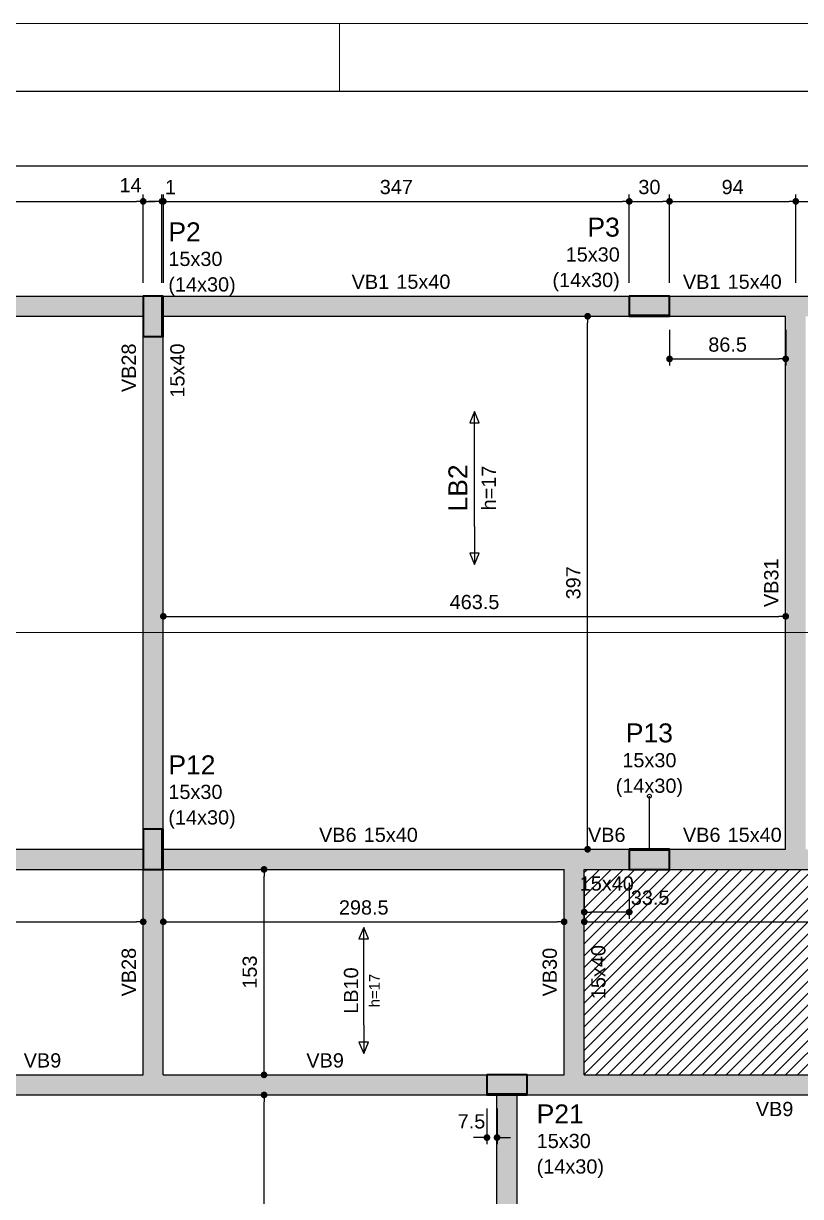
# Model space of a CAD drawing. Header units: millimetres. Extents: x 0 to 59.4, y 0 to 42.
# Drawn here: x 35.49 to 47.07, y 24.52 to 42 of the extents above; entities that cross this region are included whole.
import ezdxf

# ---------------------------------------------------------------- set-up
doc = ezdxf.new("R2010")
doc.units = ezdxf.units.MM
doc.header["$MEASUREMENT"] = 0
doc.layers.get('0').update_dxf_attribs({"color": 1, "lineweight": 13})
for name, color, linetype, lineweight in [('FO-Cortes', 2, 'Continuous', 20), ('FO-Pilares', 5, 'Continuous', 35), ('FO-Textos das lajes', 3, 'Continuous', 25), ('FO-Textos das vigas', 1, 'Continuous', 13), ('FO-Textos dos pilares', 1, 'Continuous', 13), ('FO-Vigas', 3, 'Continuous', 25), ('FOLHA EXTERNA', 1, 'Continuous', 13), ('Folha_padrão', 3, 'Continuous', 25)]:
    doc.layers.add(name, color=color, linetype=linetype, lineweight=lineweight)
for name, color, linetype in [('FO-Cotas', 12, 'Continuous'), ('FO-Hachuras', 254, 'Continuous'), ('FO-Hachuras das lajes', 254, 'Continuous'), ('FO-Hachuras dos pilares', 18, 'Continuous')]:
    doc.layers.add(name, color=color, linetype=linetype)
doc.styles.add('Arial', font='')
doc.styles.get('Arial').set_extended_font_data('Arial')
doc.dimstyles.new('UM_50.000000', dxfattribs={"dimtxt": 0.18, "dimasz": 0.1, "dimexe": 0.1, "dimexo": 0.2, "dimgap": 0, "dimtad": 1, "dimtih": 1, "dimtoh": 1, "dimdec": 1, "dimlfac": 50, "dimzin": 0, "dimdsep": 46, "dimtxsty": 'Standard', "dimcen": 0.09, "dimdle": 0.1, "dimadec": 1, "dimazin": 2, "dimtfac": 1, "dimtdec": 4, "dimtofl": 0, "dimtmove": 0, "dimatfit": 3, "dimfxl": 1, "dimtolj": 1, "dimarcsym": 0})

# ---------------------------------------------------------------- blocks, each defined once
blk = doc.blocks.new('_Dot')
at = {"color": 0, "linetype": 'ByBlock', "lineweight": -2}
blk.add_line((-0.5, 0), (-1, 0), dxfattribs=at)
at = {"color": 0, "linetype": 'ByBlock', "const_width": 0.5}
blk.add_lwpolyline([(-0.25, 0, 1), (0.25, 0, 1)], format="xyb", close=True, dxfattribs=at)
blk = doc.blocks.new('*D19')
at = {"layer": 'Defpoints', "color": 0}
for p in [(37.276, 39.35), (31.276, 37.938), (37.276, 37.938)]:
    blk.add_point(p, dxfattribs=at)
at = {"layer": 'FO-Cotas', "color": 0, "lineweight": -2}
for p, q in [((31.276, 38.138), (31.276, 39.45)), ((31.376, 39.35), (37.176, 39.35)), ((37.276, 38.138), (37.276, 39.45))]:
    blk.add_line(p, q, dxfattribs=at)
at = {"layer": 'FO-Cotas', "color": 0, "lineweight": -2, "xscale": 0.1, "yscale": 0.1, "zscale": 0.1, "rotation": 180}
blk.add_blockref('_Dot', (31.276, 39.35), dxfattribs=at)
at = {"layer": 'FO-Cotas', "color": 0, "lineweight": -2, "xscale": 0.1, "yscale": 0.1, "zscale": 0.1}
blk.add_blockref('_Dot', (37.276, 39.35), dxfattribs=at)
at = {"layer": 'FO-Cotas', "insert": (34.276, 39.562), "char_height": 0.2118, "attachment_point": 5, "rotation": 0.0057, "style": 'Arial'}
blk.add_mtext('\\A1;300', dxfattribs=at)
blk = doc.blocks.new('*D20')
at = {"layer": 'Defpoints', "color": 0}
for p in [(37.556, 39.35), (37.276, 37.938), (37.556, 37.938)]:
    blk.add_point(p, dxfattribs=at)
at = {"layer": 'FO-Cotas', "color": 0, "lineweight": -2}
for p, q in [((37.276, 38.138), (37.276, 39.45)), ((37.376, 39.35), (37.456, 39.35)), ((37.556, 38.138), (37.556, 39.45))]:
    blk.add_line(p, q, dxfattribs=at)
at = {"layer": 'FO-Cotas', "color": 0, "lineweight": -2, "xscale": 0.1, "yscale": 0.1, "zscale": 0.1, "rotation": 180}
blk.add_blockref('_Dot', (37.276, 39.35), dxfattribs=at)
at = {"layer": 'FO-Cotas', "color": 0, "lineweight": -2, "xscale": 0.1, "yscale": 0.1, "zscale": 0.1}
blk.add_blockref('_Dot', (37.556, 39.35), dxfattribs=at)
at = {"layer": 'FO-Cotas', "insert": (37.087, 39.59), "char_height": 0.2118, "attachment_point": 5, "rotation": 0.0057, "style": 'Arial'}
blk.add_mtext('\\A1;14', dxfattribs=at)
blk = doc.blocks.new('*D21')
at = {"layer": 'Defpoints', "color": 0}
for p in [(37.576, 39.35), (37.556, 37.938), (37.576, 37.938)]:
    blk.add_point(p, dxfattribs=at)
at = {"layer": 'FO-Cotas', "color": 0, "lineweight": -2}
for p, q in [((37.456, 39.35), (37.356, 39.35)), ((37.556, 38.138), (37.556, 39.45)), ((37.576, 38.138), (37.576, 39.45)), ((37.676, 39.35), (37.776, 39.35))]:
    blk.add_line(p, q, dxfattribs=at)
at = {"layer": 'FO-Cotas', "color": 0, "lineweight": -2, "xscale": 0.1, "yscale": 0.1, "zscale": 0.1}
blk.add_blockref('_Dot', (37.556, 39.35), dxfattribs=at)
at = {"layer": 'FO-Cotas', "color": 0, "lineweight": -2, "xscale": 0.1, "yscale": 0.1, "zscale": 0.1, "rotation": 180}
blk.add_blockref('_Dot', (37.576, 39.35), dxfattribs=at)
at = {"layer": 'FO-Cotas', "insert": (37.682, 39.562), "char_height": 0.2118, "attachment_point": 5, "rotation": 0.0057, "style": 'Arial'}
blk.add_mtext('\\A1;1', dxfattribs=at)
blk = doc.blocks.new('*D22')
at = {"layer": 'Defpoints', "color": 0}
for p in [(44.516, 39.35), (37.576, 37.938), (44.516, 37.938)]:
    blk.add_point(p, dxfattribs=at)
at = {"layer": 'FO-Cotas', "color": 0, "lineweight": -2}
for p, q in [((37.576, 38.138), (37.576, 39.45)), ((37.676, 39.35), (44.416, 39.35)), ((44.516, 38.138), (44.516, 39.45))]:
    blk.add_line(p, q, dxfattribs=at)
at = {"layer": 'FO-Cotas', "color": 0, "lineweight": -2, "xscale": 0.1, "yscale": 0.1, "zscale": 0.1, "rotation": 180}
blk.add_blockref('_Dot', (37.576, 39.35), dxfattribs=at)
at = {"layer": 'FO-Cotas', "color": 0, "lineweight": -2, "xscale": 0.1, "yscale": 0.1, "zscale": 0.1}
blk.add_blockref('_Dot', (44.516, 39.35), dxfattribs=at)
at = {"layer": 'FO-Cotas', "insert": (41.046, 39.562), "char_height": 0.2118, "attachment_point": 5, "rotation": 0.0057, "style": 'Arial'}
blk.add_mtext('\\A1;347', dxfattribs=at)
blk = doc.blocks.new('*D23')
at = {"layer": 'Defpoints', "color": 0}
for p in [(45.116, 39.35), (44.516, 37.938), (45.116, 37.938)]:
    blk.add_point(p, dxfattribs=at)
at = {"layer": 'FO-Cotas', "color": 0, "lineweight": -2}
for p, q in [((44.516, 38.138), (44.516, 39.45)), ((44.616, 39.35), (45.016, 39.35)), ((45.116, 38.138), (45.116, 39.45))]:
    blk.add_line(p, q, dxfattribs=at)
at = {"layer": 'FO-Cotas', "color": 0, "lineweight": -2, "xscale": 0.1, "yscale": 0.1, "zscale": 0.1, "rotation": 180}
blk.add_blockref('_Dot', (44.516, 39.35), dxfattribs=at)
at = {"layer": 'FO-Cotas', "color": 0, "lineweight": -2, "xscale": 0.1, "yscale": 0.1, "zscale": 0.1}
blk.add_blockref('_Dot', (45.116, 39.35), dxfattribs=at)
at = {"layer": 'FO-Cotas', "insert": (44.816, 39.562), "char_height": 0.2118, "attachment_point": 5, "rotation": 0.0057, "style": 'Arial'}
blk.add_mtext('\\A1;30', dxfattribs=at)
blk = doc.blocks.new('*D24')
at = {"layer": 'Defpoints', "color": 0}
for p in [(46.996, 39.35), (45.116, 37.938), (46.996, 37.938)]:
    blk.add_point(p, dxfattribs=at)
at = {"layer": 'FO-Cotas', "color": 0, "lineweight": -2}
for p, q in [((45.116, 38.138), (45.116, 39.45)), ((45.216, 39.35), (46.896, 39.35)), ((46.996, 38.138), (46.996, 39.45))]:
    blk.add_line(p, q, dxfattribs=at)
at = {"layer": 'FO-Cotas', "color": 0, "lineweight": -2, "xscale": 0.1, "yscale": 0.1, "zscale": 0.1, "rotation": 180}
blk.add_blockref('_Dot', (45.116, 39.35), dxfattribs=at)
at = {"layer": 'FO-Cotas', "color": 0, "lineweight": -2, "xscale": 0.1, "yscale": 0.1, "zscale": 0.1}
blk.add_blockref('_Dot', (46.996, 39.35), dxfattribs=at)
at = {"layer": 'FO-Cotas', "insert": (46.056, 39.562), "char_height": 0.2118, "attachment_point": 5, "rotation": 0.0057, "style": 'Arial'}
blk.add_mtext('\\A1;94', dxfattribs=at)
blk = doc.blocks.new('*D25')
at = {"layer": 'Defpoints', "color": 0}
for p in [(51.116, 39.35), (46.996, 37.938), (51.116, 37.938)]:
    blk.add_point(p, dxfattribs=at)
at = {"layer": 'FO-Cotas', "color": 0, "lineweight": -2}
for p, q in [((46.996, 38.138), (46.996, 39.45)), ((47.096, 39.35), (51.016, 39.35)), ((51.116, 38.138), (51.116, 39.45))]:
    blk.add_line(p, q, dxfattribs=at)
at = {"layer": 'FO-Cotas', "color": 0, "lineweight": -2, "xscale": 0.1, "yscale": 0.1, "zscale": 0.1, "rotation": 180}
blk.add_blockref('_Dot', (46.996, 39.35), dxfattribs=at)
at = {"layer": 'FO-Cotas', "color": 0, "lineweight": -2, "xscale": 0.1, "yscale": 0.1, "zscale": 0.1}
blk.add_blockref('_Dot', (51.116, 39.35), dxfattribs=at)
at = {"layer": 'FO-Cotas', "insert": (49.056, 39.562), "char_height": 0.2118, "attachment_point": 5, "rotation": 0.0057, "style": 'Arial'}
blk.add_mtext('\\A1;206', dxfattribs=at)
blk = doc.blocks.new('*D27')
at = {"layer": 'Defpoints', "color": 0}
for p in [(51.716, 39.88), (51.716, 37.938), (5.476, 27.738)]:
    blk.add_point(p, dxfattribs=at)
at = {"layer": 'FO-Cotas', "color": 0, "lineweight": -2}
for p, q in [((5.476, 27.938), (5.476, 39.98)), ((5.576, 39.88), (51.616, 39.88)), ((51.716, 38.138), (51.716, 39.98))]:
    blk.add_line(p, q, dxfattribs=at)
at = {"layer": 'FO-Cotas', "color": 0, "lineweight": -2, "xscale": 0.1, "yscale": 0.1, "zscale": 0.1, "rotation": 180}
blk.add_blockref('_Dot', (5.476, 39.88), dxfattribs=at)
at = {"layer": 'FO-Cotas', "color": 0, "lineweight": -2, "xscale": 0.1, "yscale": 0.1, "zscale": 0.1}
blk.add_blockref('_Dot', (51.716, 39.88), dxfattribs=at)
at = {"layer": 'FO-Cotas', "insert": (28.596, 40.092), "char_height": 0.2118, "attachment_point": 5, "rotation": 0.0057, "style": 'Arial'}
blk.add_mtext('\\A1;2312', dxfattribs=at)
blk = doc.blocks.new('*D75')
at = {"layer": 'Defpoints', "color": 0}
for p in [(24.946, 28.618), (37.276, 28.618), (37.276, 28.618)]:
    blk.add_point(p, dxfattribs=at)
at = {"layer": 'FO-Cotas', "color": 0, "lineweight": -2}
blk.add_line((25.046, 28.618), (37.176, 28.618), dxfattribs=at)
at = {"layer": 'FO-Cotas', "color": 0, "lineweight": -2, "xscale": 0.1, "yscale": 0.1, "zscale": 0.1, "rotation": 180}
blk.add_blockref('_Dot', (24.946, 28.618), dxfattribs=at)
at = {"layer": 'FO-Cotas', "color": 0, "lineweight": -2, "xscale": 0.1, "yscale": 0.1, "zscale": 0.1}
blk.add_blockref('_Dot', (37.276, 28.618), dxfattribs=at)
at = {"layer": 'FO-Cotas', "insert": (31.111, 28.83), "char_height": 0.2118, "attachment_point": 5, "rotation": 0.0057, "style": 'Arial'}
blk.add_mtext('\\A1;616.5', dxfattribs=at)
blk = doc.blocks.new('*D76')
at = {"layer": 'Defpoints', "color": 0}
for p in [(37.576, 28.618), (43.546, 28.618), (43.546, 28.618)]:
    blk.add_point(p, dxfattribs=at)
at = {"layer": 'FO-Cotas', "color": 0, "lineweight": -2}
blk.add_line((37.676, 28.618), (43.446, 28.618), dxfattribs=at)
at = {"layer": 'FO-Cotas', "color": 0, "lineweight": -2, "xscale": 0.1, "yscale": 0.1, "zscale": 0.1, "rotation": 180}
blk.add_blockref('_Dot', (37.576, 28.618), dxfattribs=at)
at = {"layer": 'FO-Cotas', "color": 0, "lineweight": -2, "xscale": 0.1, "yscale": 0.1, "zscale": 0.1}
blk.add_blockref('_Dot', (43.546, 28.618), dxfattribs=at)
at = {"layer": 'FO-Cotas', "insert": (40.561, 28.83), "char_height": 0.2118, "attachment_point": 5, "rotation": 0.0057, "style": 'Arial'}
blk.add_mtext('\\A1;298.5', dxfattribs=at)
blk = doc.blocks.new('*D77')
at = {"layer": 'Defpoints', "color": 0}
for p in [(43.846, 28.618), (51.416, 28.618), (51.416, 28.618)]:
    blk.add_point(p, dxfattribs=at)
at = {"layer": 'FO-Cotas', "color": 0, "lineweight": -2}
blk.add_line((43.946, 28.618), (51.316, 28.618), dxfattribs=at)
at = {"layer": 'FO-Cotas', "color": 0, "lineweight": -2, "xscale": 0.1, "yscale": 0.1, "zscale": 0.1, "rotation": 180}
blk.add_blockref('_Dot', (43.846, 28.618), dxfattribs=at)
at = {"layer": 'FO-Cotas', "color": 0, "lineweight": -2, "xscale": 0.1, "yscale": 0.1, "zscale": 0.1}
blk.add_blockref('_Dot', (51.416, 28.618), dxfattribs=at)
at = {"layer": 'FO-Cotas', "insert": (47.631, 28.83), "char_height": 0.2118, "attachment_point": 5, "rotation": 0.0057, "style": 'Arial'}
blk.add_mtext('\\A1;378.5', dxfattribs=at)
blk = doc.blocks.new('*D80')
at = {"layer": 'Defpoints', "color": 0}
for p in [(37.576, 33.168), (46.846, 33.168), (46.846, 33.168)]:
    blk.add_point(p, dxfattribs=at)
at = {"layer": 'FO-Cotas', "color": 0, "lineweight": -2}
blk.add_line((37.676, 33.168), (46.746, 33.168), dxfattribs=at)
at = {"layer": 'FO-Cotas', "color": 0, "lineweight": -2, "xscale": 0.1, "yscale": 0.1, "zscale": 0.1, "rotation": 180}
blk.add_blockref('_Dot', (37.576, 33.168), dxfattribs=at)
at = {"layer": 'FO-Cotas', "color": 0, "lineweight": -2, "xscale": 0.1, "yscale": 0.1, "zscale": 0.1}
blk.add_blockref('_Dot', (46.846, 33.168), dxfattribs=at)
at = {"layer": 'FO-Cotas', "insert": (42.211, 33.38), "char_height": 0.2118, "attachment_point": 5, "rotation": 0.0057, "style": 'Arial'}
blk.add_mtext('\\A1;463.5', dxfattribs=at)
blk = doc.blocks.new('*D94')
at = {"layer": 'Defpoints', "color": 0}
for p in [(39.076, 26.038), (39.076, 26.038), (39.076, 18.098)]:
    blk.add_point(p, dxfattribs=at)
at = {"layer": 'FO-Cotas', "color": 0, "lineweight": -2}
blk.add_line((39.076, 18.198), (39.076, 25.938), dxfattribs=at)
at = {"layer": 'FO-Cotas', "color": 0, "lineweight": -2, "xscale": 0.1, "yscale": 0.1, "zscale": 0.1}
for p, rotation in [((39.076, 26.038), 90), ((39.076, 18.098), 270)]:
    blk.add_blockref('_Dot', p, dxfattribs=dict(at, rotation=rotation))
at = {"layer": 'FO-Cotas', "insert": (38.864, 22.068), "char_height": 0.2118, "attachment_point": 5, "rotation": 90, "style": 'Arial'}
blk.add_mtext('\\A1;397', dxfattribs=at)
blk = doc.blocks.new('*D95')
at = {"layer": 'Defpoints', "color": 0}
for p in [(39.076, 29.398), (39.076, 29.398), (39.076, 26.338)]:
    blk.add_point(p, dxfattribs=at)
at = {"layer": 'FO-Cotas', "color": 0, "lineweight": -2}
blk.add_line((39.076, 26.438), (39.076, 29.298), dxfattribs=at)
at = {"layer": 'FO-Cotas', "color": 0, "lineweight": -2, "xscale": 0.1, "yscale": 0.1, "zscale": 0.1}
for p, rotation in [((39.076, 29.398), 90), ((39.076, 26.338), 270)]:
    blk.add_blockref('_Dot', p, dxfattribs=dict(at, rotation=rotation))
at = {"layer": 'FO-Cotas', "insert": (38.864, 27.868), "char_height": 0.2118, "attachment_point": 5, "rotation": 90, "style": 'Arial'}
blk.add_mtext('\\A1;153', dxfattribs=at)
blk = doc.blocks.new('*D96')
at = {"layer": 'Defpoints', "color": 0}
for p in [(43.896, 37.638), (43.896, 37.638), (43.896, 29.698)]:
    blk.add_point(p, dxfattribs=at)
at = {"layer": 'FO-Cotas', "color": 0, "lineweight": -2}
blk.add_line((43.896, 29.798), (43.896, 37.538), dxfattribs=at)
at = {"layer": 'FO-Cotas', "color": 0, "lineweight": -2, "xscale": 0.1, "yscale": 0.1, "zscale": 0.1}
for p, rotation in [((43.896, 37.638), 90), ((43.896, 29.698), 270)]:
    blk.add_blockref('_Dot', p, dxfattribs=dict(at, rotation=rotation))
at = {"layer": 'FO-Cotas', "insert": (43.684, 33.668), "char_height": 0.2118, "attachment_point": 5, "rotation": 90, "style": 'Arial'}
blk.add_mtext('\\A1;397', dxfattribs=at)
blk = doc.blocks.new('*D97')
at = {"layer": 'Defpoints', "color": 0}
for p in [(43.846, 29.398), (44.516, 29.398), (43.846, 28.763)]:
    blk.add_point(p, dxfattribs=at)
at = {"layer": 'FO-Cotas', "color": 0, "lineweight": -2}
for p, q in [((43.846, 29.198), (43.846, 28.663)), ((44.516, 29.198), (44.516, 28.663)), ((44.416, 28.763), (43.946, 28.763))]:
    blk.add_line(p, q, dxfattribs=at)
at = {"layer": 'FO-Cotas', "color": 0, "lineweight": -2, "xscale": 0.1, "yscale": 0.1, "zscale": 0.1, "rotation": 180}
blk.add_blockref('_Dot', (43.846, 28.763), dxfattribs=at)
at = {"layer": 'FO-Cotas', "color": 0, "lineweight": -2, "xscale": 0.1, "yscale": 0.1, "zscale": 0.1}
blk.add_blockref('_Dot', (44.516, 28.763), dxfattribs=at)
at = {"layer": 'FO-Cotas', "insert": (44.827, 28.975), "char_height": 0.2118, "attachment_point": 5, "rotation": 0.0057, "style": 'Arial'}
blk.add_mtext('\\A1;33.5', dxfattribs=at)
blk = doc.blocks.new('*D98')
at = {"layer": 'Defpoints', "color": 0}
for p in [(45.116, 37.638), (46.846, 37.638), (46.846, 37.003)]:
    blk.add_point(p, dxfattribs=at)
at = {"layer": 'FO-Cotas', "color": 0, "lineweight": -2}
for p, q in [((45.116, 37.438), (45.116, 36.903)), ((46.846, 37.438), (46.846, 36.903)), ((45.216, 37.003), (46.746, 37.003))]:
    blk.add_line(p, q, dxfattribs=at)
at = {"layer": 'FO-Cotas', "color": 0, "lineweight": -2, "xscale": 0.1, "yscale": 0.1, "zscale": 0.1, "rotation": 180}
blk.add_blockref('_Dot', (45.116, 37.003), dxfattribs=at)
at = {"layer": 'FO-Cotas', "color": 0, "lineweight": -2, "xscale": 0.1, "yscale": 0.1, "zscale": 0.1}
blk.add_blockref('_Dot', (46.846, 37.003), dxfattribs=at)
at = {"layer": 'FO-Cotas', "insert": (45.981, 37.215), "char_height": 0.2118, "attachment_point": 5, "rotation": 0.0057, "style": 'Arial'}
blk.add_mtext('\\A1;86.5', dxfattribs=at)
blk = doc.blocks.new('*D101')
at = {"layer": 'Defpoints', "color": 0}
for p in [(42.396, 26.038), (42.546, 26.038), (42.546, 25.403)]:
    blk.add_point(p, dxfattribs=at)
at = {"layer": 'FO-Cotas', "color": 0, "lineweight": -2}
for p, q in [((42.396, 25.838), (42.396, 25.303)), ((42.546, 25.838), (42.546, 25.303)), ((42.296, 25.403), (42.196, 25.403)), ((42.646, 25.403), (42.746, 25.403))]:
    blk.add_line(p, q, dxfattribs=at)
at = {"layer": 'FO-Cotas', "color": 0, "lineweight": -2, "xscale": 0.1, "yscale": 0.1, "zscale": 0.1}
blk.add_blockref('_Dot', (42.396, 25.403), dxfattribs=at)
at = {"layer": 'FO-Cotas', "color": 0, "lineweight": -2, "xscale": 0.1, "yscale": 0.1, "zscale": 0.1, "rotation": 180}
blk.add_blockref('_Dot', (42.546, 25.403), dxfattribs=at)
at = {"layer": 'FO-Cotas', "insert": (42.166, 25.643), "char_height": 0.2118, "attachment_point": 5, "rotation": 0.0057, "style": 'Arial'}
blk.add_mtext('\\A1;7.5', dxfattribs=at)

msp = doc.modelspace()

# ---------------------------------------------------------------- hatches: boundary and pattern name
at = {"layer": 'FO-Hachuras', "linetype": 'Continuous'}
for points in [[(37.2756, 37.9382), (37.2756, 37.9382), (31.2756, 37.9382), (31.2756, 37.6382), (37.2756, 37.6382), (37.2756, 37.9382)], [(44.5156, 37.9382), (44.5156, 37.9382), (37.5756, 37.9382), (37.5756, 37.6382), (44.5156, 37.6382), (44.5156, 37.9382)], [(46.9956, 37.7882), (46.9956, 37.7882), (46.9956, 37.9382), (45.1156, 37.9382), (45.1156, 37.6382), (46.8456, 37.6382), (46.9956, 37.7882)], [(51.126, 37.716), (51.126, 37.716), (51.1558, 37.7882), (51.2036, 37.8504), (51.2656, 37.8982), (51.338, 37.928), (51.4156, 37.9382), (46.9956, 37.9382), (46.9956, 37.7882), (47.1456, 37.6382), (51.1156, 37.6382), (51.126, 37.716)], [(47.1456, 29.6984), (47.1456, 29.6984), (47.1456, 37.6382), (46.9956, 37.7882), (46.8456, 37.6382), (46.8456, 29.6982), (46.9956, 29.5482), (47.1456, 29.6984)], [(37.5756, 37.3382), (37.5756, 37.3382), (37.2756, 37.3382), (37.2756, 35.7882), (37.5756, 35.7882), (37.5756, 37.3382)], [(37.5756, 35.7882), (37.5756, 35.7882), (37.2756, 35.7882), (37.2756, 29.9982), (37.5756, 29.9982), (37.5756, 35.7882)], [(37.2756, 29.6982), (37.2756, 29.6982), (31.2756, 29.6982), (31.2756, 29.3982), (37.2756, 29.3982), (37.2756, 29.6982)], [(43.6956, 29.5482), (43.6956, 29.5482), (43.6956, 29.6982), (37.5756, 29.6982), (37.5756, 29.3982), (43.5456, 29.3982), (43.6956, 29.5482)], [(43.8456, 26.3382), (43.8456, 26.3382), (43.8456, 29.3982), (43.6956, 29.5482), (43.5456, 29.3982), (43.5456, 26.3382), (43.6956, 26.1882), (43.8456, 26.3382)], [(44.5156, 29.6982), (44.5156, 29.6982), (43.6956, 29.6982), (43.6956, 29.5482), (43.8456, 29.3982), (44.5156, 29.3982), (44.5156, 29.6982)], [(46.9956, 29.5482), (46.9956, 29.5482), (46.8456, 29.6982), (45.1156, 29.6982), (45.1156, 29.3982), (46.9956, 29.3982), (46.9956, 29.5482)], [(51.126, 29.4406), (51.126, 29.4406), (51.1156, 29.5182), (51.126, 29.596), (51.1558, 29.6682), (51.179, 29.6984), (47.1456, 29.6984), (46.9956, 29.5482), (46.9956, 29.3982), (51.1434, 29.3982), (51.126, 29.4406)], [(37.5756, 26.3382), (37.5756, 26.3382), (37.5756, 29.3982), (37.2756, 29.3982), (37.2756, 26.3382), (37.4256, 26.1882), (37.5756, 26.3382)], [(37.4256, 26.1882), (37.4256, 26.1882), (37.2756, 26.3382), (34.2756, 26.3382), (34.2756, 26.0382), (37.4256, 26.0382), (37.4256, 26.1882)], [(42.3956, 26.3382), (42.3956, 26.3382), (37.5756, 26.3382), (37.4256, 26.1882), (37.4256, 26.0382), (42.3956, 26.0382), (42.3956, 26.3382)], [(43.6956, 26.1882), (43.6956, 26.1882), (43.5456, 26.3382), (42.9956, 26.3382), (42.9956, 26.0382), (43.6956, 26.0382), (43.6956, 26.1882)], [(51.1156, 26.3382), (51.1156, 26.3382), (43.8456, 26.3382), (43.6956, 26.1882), (43.6956, 26.0382), (51.1156, 26.0382), (51.1156, 26.3382)], [(42.8456, 26.0382), (42.8456, 26.0382), (42.5456, 26.0382), (42.5456, 18.0982), (42.8456, 18.0982), (42.8456, 26.0382)]]:
    msp.add_hatch(color=256, dxfattribs=at).paths.add_polyline_path(points)
at = {"layer": 'FO-Hachuras das lajes', "linetype": 'Continuous'}
h = msp.add_hatch(dxfattribs=at)
h.set_pattern_fill('ANSI31', color=256, style=0)
h.paths.add_polyline_path([(46.9956, 29.3982), (51.1434, 29.3982), (51.1558, 29.3682), (51.2035, 29.3061), (51.2656, 29.2584), (51.338, 29.2284), (51.4156, 29.2182), (51.4156, 26.3382), (51.1156, 26.3382), (43.8456, 26.3382), (43.8456, 29.3982), (44.5156, 29.3982), (45.1156, 29.3982)])
at = {"layer": 'FO-Hachuras dos pilares', "linetype": 'Continuous'}
for points in [[(37.5556, 37.9382), (37.2756, 37.9382), (37.2756, 37.3382), (37.5556, 37.3382), (37.5556, 37.9382)], [(44.5156, 37.9382), (44.5156, 37.7982), (44.5156, 37.6582), (44.8156, 37.6582), (45.1156, 37.6582), (45.1156, 37.7982), (45.1156, 37.9382), (44.8156, 37.9382)], [(37.5556, 29.9982), (37.2756, 29.9982), (37.2756, 29.3982), (37.5556, 29.3982), (37.5556, 29.9982)], [(45.1156, 29.6782), (44.5156, 29.6782), (44.5156, 29.3982), (45.1156, 29.3982), (45.1156, 29.6782)], [(42.3956, 26.3382), (42.3956, 26.1982), (42.3956, 26.0582), (42.6956, 26.0582), (42.9956, 26.0582), (42.9956, 26.1982), (42.9956, 26.3382), (42.6956, 26.3382)]]:
    msp.add_hatch(color=256, dxfattribs=at).paths.add_polyline_path(points)

# ---------------------------------------------------------------- linework, layer by layer
at = {"layer": 'FO-Cortes'}
msp.add_line((4.1284, 32.926), (52.659, 32.926), dxfattribs=at)
at = {"layer": 'FO-Cotas', "linetype": 'Continuous'}
msp.add_line((44.8156, 29.6982), (44.8156, 30.4889), dxfattribs=at)
msp.add_circle((44.8156, 30.4889), 0.0282, dxfattribs=at)
at = {"layer": 'FO-Hachuras dos pilares'}
for p, q in [((37.5556, 37.3382), (37.5556, 37.9382)), ((44.5156, 37.6582), (45.1156, 37.6582)), ((37.5556, 29.3982), (37.5556, 29.9982)), ((45.1156, 29.6782), (44.5156, 29.6782)), ((42.3956, 26.0582), (42.9956, 26.0582))]:
    msp.add_line(p, q, dxfattribs=at)
at = {"layer": 'FO-Pilares'}
for points in [[(37.5756, 37.9382), (37.2756, 37.9382), (37.2756, 37.3382), (37.5756, 37.3382), (37.5756, 37.9382)], [(44.5156, 37.9382), (44.5156, 37.7882), (44.5156, 37.6382), (44.8156, 37.6382), (45.1156, 37.6382), (45.1156, 37.7882), (45.1156, 37.9382), (44.8156, 37.9382), (44.5156, 37.9382)], [(37.5756, 29.9982), (37.2756, 29.9982), (37.2756, 29.3982), (37.5756, 29.3982), (37.5756, 29.9982)], [(44.5156, 29.6982), (44.5156, 29.3982), (45.1156, 29.3982), (45.1156, 29.6982), (44.5156, 29.6982)], [(42.3956, 26.3382), (42.3956, 26.1882), (42.3956, 26.0382), (42.6956, 26.0382), (42.9956, 26.0382), (42.9956, 26.1882), (42.9956, 26.3382), (42.6956, 26.3382), (42.3956, 26.3382)]]:
    msp.add_lwpolyline(points, close=True, dxfattribs=at)
at = {"layer": 'FO-Textos das lajes'}
for p, q in [((42.2106, 36.2197), (42.14, 36.0502)), ((42.2812, 36.0502), (42.2106, 36.2197)), ((42.14, 36.0502), (42.2812, 36.0502)), ((42.2106, 34.5056), (42.2106, 35.6549)), ((42.2812, 34.1102), (42.14, 34.1102)), ((42.14, 34.1102), (42.2106, 33.9408)), ((42.2106, 33.9408), (42.2812, 34.1102)), ((40.5606, 28.5311), (40.49, 28.3617)), ((40.6312, 28.3617), (40.5606, 28.5311)), ((40.49, 28.3617), (40.6312, 28.3617)), ((40.5606, 27.0794), (40.5606, 28.1075)), ((40.6312, 26.8253), (40.49, 26.8253)), ((40.49, 26.8253), (40.5606, 26.6558)), ((40.5606, 26.6558), (40.6312, 26.8253))]:
    msp.add_line(p, q, dxfattribs=at)
for points in [[(42.2106, 35.6549), (42.2106, 36.2197)], [(42.2106, 34.5056), (42.2106, 33.9408)], [(40.5606, 28.1075), (40.5606, 28.5311)], [(40.5606, 27.0794), (40.5606, 26.6558)]]:
    msp.add_lwpolyline(points, dxfattribs=at)
at = {"layer": 'FO-Vigas'}
for p, q in [((31.2756, 37.9382), (37.2756, 37.9382)), ((37.5756, 37.9382), (44.5156, 37.9382)), ((45.1156, 37.9382), (46.9956, 37.9382)), ((46.9956, 37.9382), (51.4156, 37.9382)), ((31.2756, 37.6382), (37.2756, 37.6382)), ((37.5756, 37.6382), (44.5156, 37.6382)), ((45.1156, 37.6382), (46.8456, 37.6382)), ((46.8456, 29.6982), (46.8456, 37.6382)), ((37.2756, 35.7882), (37.2756, 37.3382)), ((37.5756, 35.7882), (37.5756, 37.3382)), ((37.2756, 29.9982), (37.2756, 35.7882)), ((37.5756, 29.9982), (37.5756, 35.7882)), ((31.2756, 29.6982), (37.2756, 29.6982)), ((37.5756, 29.6982), (43.6956, 29.6982)), ((43.6956, 29.6982), (44.5156, 29.6982)), ((45.1156, 29.6982), (46.8456, 29.6982)), ((31.2756, 29.3982), (37.2756, 29.3982)), ((37.2756, 26.3382), (37.2756, 29.3982)), ((37.5756, 26.3382), (37.5756, 29.3982)), ((37.5756, 29.3982), (43.5456, 29.3982)), ((43.5456, 26.3382), (43.5456, 29.3982)), ((43.8456, 29.3982), (44.5156, 29.3982)), ((43.8456, 26.3382), (43.8456, 29.3982)), ((45.1156, 29.3982), (46.9956, 29.3982)), ((46.9956, 29.3982), (51.1434, 29.3982)), ((34.2756, 26.3382), (37.2756, 26.3382)), ((37.5756, 26.3382), (42.3956, 26.3382)), ((42.9956, 26.3382), (43.5456, 26.3382)), ((43.8456, 26.3382), (51.1156, 26.3382)), ((34.2756, 26.0382), (37.4256, 26.0382)), ((37.4256, 26.0382), (42.3956, 26.0382)), ((42.5456, 18.0982), (42.5456, 26.0382)), ((42.8456, 18.0982), (42.8456, 26.0382)), ((42.9956, 26.0382), (43.6956, 26.0382)), ((43.6956, 26.0382), (51.1156, 26.0382))]:
    msp.add_line(p, q, dxfattribs=at)
at = {"layer": 'FOLHA EXTERNA', "color": 2, "linetype": 'Continuous'}
for p, q in [((59.4, 42), (0, 42)), ((40.2, 41), (40.2, 42))]:
    msp.add_line(p, q, dxfattribs=at)
at = {"layer": 'Folha_padrão', "color": 6, "linetype": 'Continuous'}
msp.add_line((3, 40.9924), (58.4, 40.9924), dxfattribs=at)

# ---------------------------------------------------------------- texts
at = {"layer": 'FO-Textos das lajes', "attachment_point": 8, "rotation": 90.00021, "line_spacing_factor": 0.798, "style": 'Arial'}
for s, insert, char_height, width in [('LB2', (42.1045, 35.0802), 0.2824, 1.403821), ('h=17', (42.5288, 35.0802), 0.2118, 1.332467), ('LB10', (40.4808, 27.5935), 0.2118, 1.381866), ('h=17', (40.7992, 27.5935), 0.15885, 0.999351)]:
    msp.add_mtext(s, dxfattribs=dict(at, insert=insert, char_height=char_height, width=width))
at = {"layer": 'FO-Textos das vigas', "char_height": 0.2118, "line_spacing_factor": 0.798, "style": 'Arial'}
for s, insert, width, attachment_point in [('VB1', (40.9396, 38.0441), 1.11873, 9), ('15x40', (41.0456, 38.0441), 1.612069, 7), ('VB1', (45.8746, 38.0441), 1.11873, 9), ('15x40', (45.9806, 38.0441), 1.612069, 7), ('VB6', (40.4546, 29.8041), 1.11873, 9), ('15x40', (40.5606, 29.8041), 1.612069, 7), ('VB6', (44.1806, 29.8041), 1.11873, 8), ('VB6', (45.8746, 29.8041), 1.11873, 9), ('15x40', (45.9806, 29.8041), 1.612069, 7), ('15x40', (44.1806, 29.0801), 1.612069, 8), ('VB9', (35.7756, 26.4441), 1.11873, 8), ('VB9', (39.9856, 26.4441), 1.11873, 8), ('VB9', (46.96, 25.7201), 1.11873, 9)]:
    msp.add_mtext(s, dxfattribs=dict(at, insert=insert, width=width, attachment_point=attachment_point))
at = {"layer": 'FO-Textos das vigas', "char_height": 0.2118, "rotation": 90.00021, "line_spacing_factor": 0.798, "style": 'Arial'}
for s, insert, width, attachment_point in [('VB28', (37.1698, 37.2322), 1.44773, 9), ('15x40', (37.8938, 37.2322), 1.612069, 9), ('VB31', (46.7398, 33.6682), 1.44773, 8), ('VB28', (37.1698, 27.8682), 1.44773, 8), ('VB30', (43.4398, 27.8682), 1.44773, 8), ('15x40', (44.1638, 27.8682), 1.612069, 8)]:
    msp.add_mtext(s, dxfattribs=dict(at, insert=insert, width=width, attachment_point=attachment_point))
at = {"layer": 'FO-Textos dos pilares', "line_spacing_factor": 0.798, "style": 'Arial'}
for s, insert, char_height, width, attachment_point in [('P2', (37.6506, 38.7544), 0.2824, 0.965154, 7), ('P3', (44.3746, 38.8204), 0.2824, 0.965154, 9), ('15x30', (44.3746, 38.4501), 0.2118, 1.612069, 9), ('15x30', (37.6506, 38.3841), 0.2118, 1.612069, 7), ('(14x30)', (44.3746, 38.0092), 0.2118, 2.005965, 9), ('(14x30)', (37.6506, 37.9432), 0.2118, 2.005965, 7), ('P13', (44.8156, 31.2864), 0.2824, 1.403821, 8), ('15x30', (44.8156, 30.9161), 0.2118, 1.612069, 8), ('P12', (37.6506, 30.8144), 0.2824, 1.403821, 7), ('(14x30)', (44.8156, 30.4752), 0.2118, 2.005965, 8), ('15x30', (37.6506, 30.4441), 0.2118, 1.612069, 7), ('(14x30)', (37.6506, 30.0032), 0.2118, 2.005965, 7), ('P21', (43.1366, 25.6144), 0.2824, 1.403821, 7), ('15x30', (43.1366, 25.2441), 0.2118, 1.612069, 7), ('(14x30)', (43.1366, 24.8032), 0.2118, 2.005965, 7)]:
    msp.add_mtext(s, dxfattribs=dict(at, insert=insert, char_height=char_height, width=width, attachment_point=attachment_point))

# ---------------------------------------------------------------- dimensions: what is measured, and where the dimension line sits
at = {"layer": 'FO-Cotas'}
for base, p1, p2, override, picture, middle in [((51.7156, 39.8797), (5.4756, 27.7382), (51.7156, 37.9382), {"dimtxt": 0.2118, "dimasz": 0.1, "dimexe": 0.1, "dimexo": 0.2, "dimtad": 1, "dimtih": 0, "dimtoh": 0, "dimdec": 1, "dimlfac": 50, "dimzin": 8, "dimtxsty": 'Arial', "dimblk": 'Dot', "dimblk1": 'Dot', "dimblk2": 'Dot', "dimsah": 1, "dimdle": 0.1, "dimse1": 0, "dimse2": 0, "dimclrt": 256, "dimadec": 1, "dimazin": 3, "dimtmove": 2, "dimldrblk": 'Dot'}, '*D27', (28.5956, 40.0915)), ((37.2756, 39.3502), (31.2756, 37.9382), (37.2756, 37.9382), {"dimtxt": 0.2118, "dimasz": 0.1, "dimexe": 0.1, "dimexo": 0.2, "dimtad": 1, "dimtih": 0, "dimtoh": 0, "dimdec": 1, "dimlfac": 50, "dimzin": 8, "dimtxsty": 'Arial', "dimblk": 'Dot', "dimblk1": 'Dot', "dimblk2": 'Dot', "dimsah": 1, "dimdle": 0.1, "dimse1": 0, "dimse2": 0, "dimclrt": 256, "dimadec": 1, "dimazin": 3, "dimtmove": 2, "dimldrblk": 'Dot'}, '*D19', (34.2756, 39.562)), ((37.5556, 39.3502), (37.2756, 37.9382), (37.5556, 37.9382), {"dimtxt": 0.2118, "dimasz": 0.1, "dimexe": 0.1, "dimexo": 0.2, "dimtad": 1, "dimtih": 0, "dimtoh": 0, "dimdec": 1, "dimlfac": 50, "dimzin": 8, "dimtxsty": 'Arial', "dimblk": 'Dot', "dimblk1": 'Dot', "dimblk2": 'Dot', "dimsah": 1, "dimdle": 0.1, "dimse1": 0, "dimse2": 0, "dimclrt": 256, "dimadec": 1, "dimazin": 3, "dimtmove": 2, "dimldrblk": 'Dot'}, '*D20', (37.0872, 39.59)), ((37.5756, 39.3502), (37.5556, 37.9382), (37.5756, 37.9382), {"dimtxt": 0.2118, "dimasz": 0.1, "dimexe": 0.1, "dimexo": 0.2, "dimtad": 1, "dimtih": 0, "dimtoh": 0, "dimdec": 1, "dimlfac": 50, "dimzin": 8, "dimtxsty": 'Arial', "dimblk": 'Dot', "dimblk1": 'Dot', "dimblk2": 'Dot', "dimsah": 1, "dimdle": 0.1, "dimse1": 0, "dimse2": 0, "dimclrt": 256, "dimadec": 1, "dimazin": 3, "dimtmove": 2, "dimldrblk": 'Dot'}, '*D21', (37.6819, 39.562)), ((44.5156, 39.3502), (37.5756, 37.9382), (44.5156, 37.9382), {"dimtxt": 0.2118, "dimasz": 0.1, "dimexe": 0.1, "dimexo": 0.2, "dimtad": 1, "dimtih": 0, "dimtoh": 0, "dimdec": 1, "dimlfac": 50, "dimzin": 8, "dimtxsty": 'Arial', "dimblk": 'Dot', "dimblk1": 'Dot', "dimblk2": 'Dot', "dimsah": 1, "dimdle": 0.1, "dimse1": 0, "dimse2": 0, "dimclrt": 256, "dimadec": 1, "dimazin": 3, "dimtmove": 2, "dimldrblk": 'Dot'}, '*D22', (41.0456, 39.562)), ((45.1156, 39.3502), (44.5156, 37.9382), (45.1156, 37.9382), {"dimtxt": 0.2118, "dimasz": 0.1, "dimexe": 0.1, "dimexo": 0.2, "dimtad": 1, "dimtih": 0, "dimtoh": 0, "dimdec": 1, "dimlfac": 50, "dimzin": 8, "dimtxsty": 'Arial', "dimblk": 'Dot', "dimblk1": 'Dot', "dimblk2": 'Dot', "dimsah": 1, "dimdle": 0.1, "dimse1": 0, "dimse2": 0, "dimclrt": 256, "dimadec": 1, "dimazin": 3, "dimtmove": 2, "dimldrblk": 'Dot'}, '*D23', (44.8156, 39.562)), ((46.9956, 39.3502), (45.1156, 37.9382), (46.9956, 37.9382), {"dimtxt": 0.2118, "dimasz": 0.1, "dimexe": 0.1, "dimexo": 0.2, "dimtad": 1, "dimtih": 0, "dimtoh": 0, "dimdec": 1, "dimlfac": 50, "dimzin": 8, "dimtxsty": 'Arial', "dimblk": 'Dot', "dimblk1": 'Dot', "dimblk2": 'Dot', "dimsah": 1, "dimdle": 0.1, "dimse1": 0, "dimse2": 0, "dimclrt": 256, "dimadec": 1, "dimazin": 3, "dimtmove": 2, "dimldrblk": 'Dot'}, '*D24', (46.0556, 39.562)), ((51.1156, 39.3502), (46.9956, 37.9382), (51.1156, 37.9382), {"dimtxt": 0.2118, "dimasz": 0.1, "dimexe": 0.1, "dimexo": 0.2, "dimtad": 1, "dimtih": 0, "dimtoh": 0, "dimdec": 1, "dimlfac": 50, "dimzin": 8, "dimtxsty": 'Arial', "dimblk": 'Dot', "dimblk1": 'Dot', "dimblk2": 'Dot', "dimsah": 1, "dimdle": 0.1, "dimse1": 0, "dimse2": 0, "dimclrt": 256, "dimadec": 1, "dimazin": 3, "dimtmove": 2, "dimldrblk": 'Dot'}, '*D25', (49.0556, 39.562)), ((46.8456, 37.0028), (45.1156, 37.6382), (46.8456, 37.6382), {"dimtxt": 0.2118, "dimasz": 0.1, "dimexe": 0.1, "dimexo": 0.2, "dimtad": 1, "dimtih": 0, "dimtoh": 0, "dimdec": 1, "dimlfac": 50, "dimzin": 8, "dimtxsty": 'Arial', "dimblk": 'Dot', "dimblk1": 'Dot', "dimblk2": 'Dot', "dimsah": 1, "dimdle": 0.1, "dimse1": 0, "dimse2": 0, "dimclrt": 256, "dimadec": 1, "dimazin": 3, "dimtmove": 2, "dimldrblk": 'Dot'}, '*D98', (45.9806, 37.2146)), ((46.8456, 33.1682), (37.5756, 33.1682), (46.8456, 33.1682), {"dimtxt": 0.2118, "dimasz": 0.1, "dimexe": 0.1, "dimexo": 0.2, "dimtad": 1, "dimtih": 0, "dimtoh": 0, "dimdec": 1, "dimlfac": 50, "dimzin": 8, "dimtxsty": 'Arial', "dimblk": 'Dot', "dimblk1": 'Dot', "dimblk2": 'Dot', "dimsah": 1, "dimdle": 0.1, "dimse1": 1, "dimse2": 1, "dimclrt": 256, "dimadec": 1, "dimazin": 3, "dimtmove": 2, "dimldrblk": 'Dot'}, '*D80', (42.2106, 33.38)), ((43.8456, 28.7628), (44.5156, 29.3982), (43.8456, 29.3982), {"dimtxt": 0.2118, "dimasz": 0.1, "dimexe": 0.1, "dimexo": 0.2, "dimtad": 1, "dimtih": 0, "dimtoh": 0, "dimdec": 1, "dimlfac": 50, "dimzin": 8, "dimtxsty": 'Arial', "dimblk": 'Dot', "dimblk1": 'Dot', "dimblk2": 'Dot', "dimsah": 1, "dimdle": 0.1, "dimse1": 0, "dimse2": 0, "dimclrt": 256, "dimadec": 1, "dimazin": 3, "dimtmove": 2, "dimldrblk": 'Dot'}, '*D97', (44.8275, 28.9746)), ((37.2756, 28.6182), (24.9456, 28.6182), (37.2756, 28.6182), {"dimtxt": 0.2118, "dimasz": 0.1, "dimexe": 0.1, "dimexo": 0.2, "dimtad": 1, "dimtih": 0, "dimtoh": 0, "dimdec": 1, "dimlfac": 50, "dimzin": 8, "dimtxsty": 'Arial', "dimblk": 'Dot', "dimblk1": 'Dot', "dimblk2": 'Dot', "dimsah": 1, "dimdle": 0.1, "dimse1": 1, "dimse2": 1, "dimclrt": 256, "dimadec": 1, "dimazin": 3, "dimtmove": 2, "dimldrblk": 'Dot'}, '*D75', (31.1106, 28.83)), ((43.5456, 28.6182), (37.5756, 28.6182), (43.5456, 28.6182), {"dimtxt": 0.2118, "dimasz": 0.1, "dimexe": 0.1, "dimexo": 0.2, "dimtad": 1, "dimtih": 0, "dimtoh": 0, "dimdec": 1, "dimlfac": 50, "dimzin": 8, "dimtxsty": 'Arial', "dimblk": 'Dot', "dimblk1": 'Dot', "dimblk2": 'Dot', "dimsah": 1, "dimdle": 0.1, "dimse1": 1, "dimse2": 1, "dimclrt": 256, "dimadec": 1, "dimazin": 3, "dimtmove": 2, "dimldrblk": 'Dot'}, '*D76', (40.5606, 28.83)), ((51.4156, 28.6182), (43.8456, 28.6182), (51.4156, 28.6182), {"dimtxt": 0.2118, "dimasz": 0.1, "dimexe": 0.1, "dimexo": 0.2, "dimtad": 1, "dimtih": 0, "dimtoh": 0, "dimdec": 1, "dimlfac": 50, "dimzin": 8, "dimtxsty": 'Arial', "dimblk": 'Dot', "dimblk1": 'Dot', "dimblk2": 'Dot', "dimsah": 1, "dimdle": 0.1, "dimse1": 1, "dimse2": 1, "dimclrt": 256, "dimadec": 1, "dimazin": 3, "dimtmove": 2, "dimldrblk": 'Dot'}, '*D77', (47.6306, 28.83)), ((42.5456, 25.4028), (42.3956, 26.0382), (42.5456, 26.0382), {"dimtxt": 0.2118, "dimasz": 0.1, "dimexe": 0.1, "dimexo": 0.2, "dimtad": 1, "dimtih": 0, "dimtoh": 0, "dimdec": 1, "dimlfac": 50, "dimzin": 8, "dimtxsty": 'Arial', "dimblk": 'Dot', "dimblk1": 'Dot', "dimblk2": 'Dot', "dimsah": 1, "dimdle": 0.1, "dimse1": 0, "dimse2": 0, "dimclrt": 256, "dimadec": 1, "dimazin": 3, "dimtmove": 2, "dimldrblk": 'Dot'}, '*D101', (42.1661, 25.6426))]:
    dim = msp.add_linear_dim(base=base, p1=p1, p2=p2, dimstyle='UM_50.000000', override=override, dxfattribs=at)
    dim.commit()
    dim.dimension.update_dxf_attribs({"geometry": picture, "text_midpoint": middle, "dimtype": 160, "text_rotation": 0.00573})
for base, p1, p2, picture, middle in [((43.8956, 37.6382), (43.8956, 29.6982), (43.8956, 37.6382), '*D96', (43.6838, 33.6682)), ((39.0756, 29.3982), (39.0756, 26.3382), (39.0756, 29.3982), '*D95', (38.8638, 27.8682)), ((39.0756, 26.0382), (39.0756, 18.0982), (39.0756, 26.0382), '*D94', (38.8638, 22.0682))]:
    dim = msp.add_linear_dim(base=base, p1=p1, p2=p2, angle=90, dimstyle='UM_50.000000', override={"dimtxt": 0.2118, "dimasz": 0.1, "dimexe": 0.1, "dimexo": 0.2, "dimtad": 1, "dimtih": 0, "dimtoh": 0, "dimdec": 1, "dimlfac": 50, "dimzin": 8, "dimtxsty": 'Arial', "dimblk": 'Dot', "dimblk1": 'Dot', "dimblk2": 'Dot', "dimsah": 1, "dimdle": 0.1, "dimse1": 1, "dimse2": 1, "dimclrt": 256, "dimadec": 1, "dimazin": 3, "dimtmove": 2, "dimldrblk": 'Dot'}, dxfattribs=at)
    dim.commit()
    dim.dimension.update_dxf_attribs({"geometry": picture, "text_midpoint": middle, "dimtype": 160, "text_rotation": 90})

doc.saveas('drawing.dxf')
